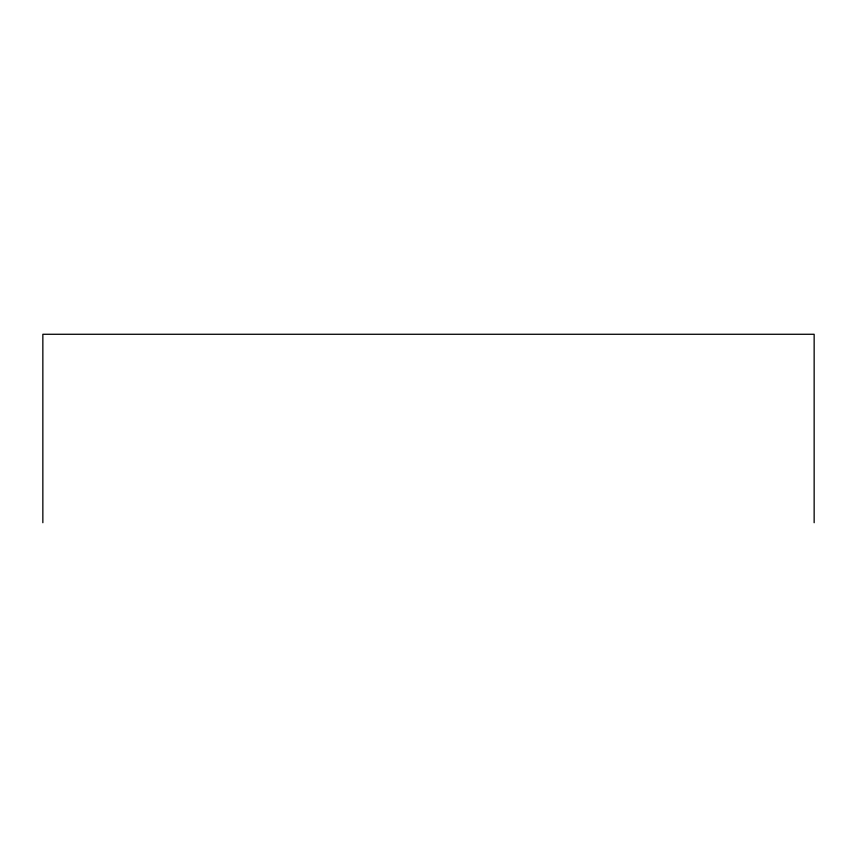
<?xml version="1.0" encoding="UTF-8"?>
<svg xmlns="http://www.w3.org/2000/svg" width="857" height="857" viewBox="0 0 857 857"><rect width="100%" height="100%" fill="white"/><g stroke="black" fill="none" stroke-linecap="round" stroke-linejoin="round"><path stroke-width="1.29" d="M814.15 522.727L814.15 334.273L42.85 334.273L42.85 522.727"/></g></svg>
